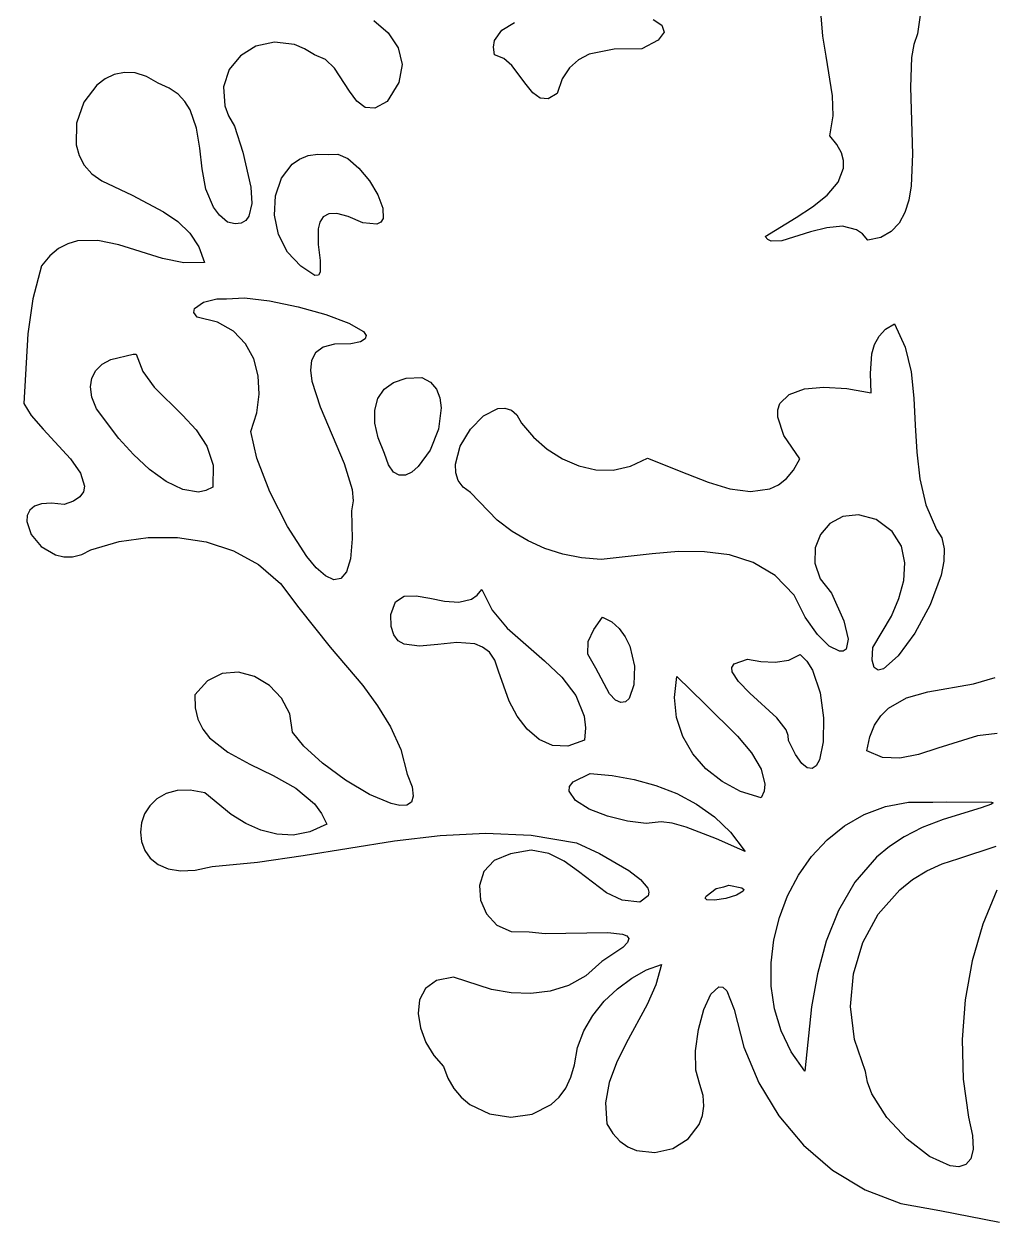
# Model space of a CAD drawing. Extents: x -102 to 123, y -126 to 59.
# Drawn here: x -102.4 to -28.4, y -124.6 to -33.3 of the extents above; entities that cross this region are included whole.
import ezdxf

# ---------------------------------------------------------------- set-up
doc = ezdxf.new("R2010")
doc.units = 0

msp = doc.modelspace()

# ---------------------------------------------------------------- linework, layer by layer
at = {"layer": 'Layer 1'}
for p, q in [((-41.480847, -34.229288), (-41.601893, -32.692127)), ((-33.985645, -32.284661), (-34.2548, -34.04811)), ((-75.705818, -33.030359), (-74.619142, -33.984674)), ((-66.515911, -34.562936), (-65.956833, -33.762244)), ((-65.956833, -33.762244), (-64.972999, -33.201358)), ((-54.421126, -32.948992), (-53.759866, -33.400517)), ((-53.759866, -33.400517), (-53.581257, -33.934141)), ((-83.291258, -34.685498), (-84.698892, -34.996722)), ((-81.769964, -34.875336), (-83.291258, -34.685498)), ((-74.619142, -33.984674), (-73.86814, -35.113918)), ((-66.590244, -35.068662), (-66.515911, -34.562936)), ((-54.038644, -34.53489), (-55.28537, -35.187792)), ((-53.581257, -33.934141), (-54.038644, -34.53489)), ((-41.224858, -35.753157), (-41.480847, -34.229288)), ((-34.2548, -34.04811), (-34.537491, -34.879463)), ((-84.698892, -34.996722), (-85.887501, -35.723651)), ((-80.999621, -35.184826), (-81.769964, -34.875336)), ((-80.240375, -35.65159), (-80.999621, -35.184826)), ((-73.86814, -35.113918), (-73.5593, -36.384652)), ((-66.50328, -35.652882), (-66.590244, -35.068662)), ((-59.289211, -35.612698), (-60.105964, -36.029564)), ((-57.387422, -35.223585), (-59.289211, -35.612698)), ((-55.28537, -35.187792), (-57.387422, -35.223585)), ((-34.537491, -34.879463), (-34.706523, -35.853968)), ((-85.887501, -35.723651), (-86.75172, -36.780932)), ((-79.40388, -36.000934), (-80.240375, -35.65159)), ((-78.717149, -36.679619), (-79.40388, -36.000934)), ((-73.5593, -36.384652), (-73.799109, -37.763439)), ((-65.796897, -35.928861), (-66.50328, -35.652882)), ((-65.18115, -36.479815), (-65.796897, -35.928861)), ((-64.10344, -37.909542), (-65.18115, -36.479815)), ((-60.105964, -36.029564), (-60.801798, -36.642536)), ((-40.726103, -38.78457), (-41.224858, -35.753157)), ((-34.706523, -35.853968), (-34.795843, -38.127164)), ((-95.503137, -37.155941), (-96.209, -37.489839)), ((-94.734542, -36.995312), (-95.503137, -37.155941)), ((-93.914998, -37.033565), (-94.734542, -36.995312)), ((-93.056284, -37.296316), (-93.914998, -37.033565)), ((-92.170181, -37.80918), (-93.056284, -37.296316)), ((-86.75172, -36.780932), (-87.186185, -38.083209)), ((-77.575278, -38.421365), (-78.717149, -36.679619)), ((-60.801798, -36.642536), (-61.353096, -37.48754)), ((-96.840351, -37.971389), (-97.832393, -39.274988)), ((-96.209, -37.489839), (-96.840351, -37.971389)), ((-91.319245, -38.189908), (-92.170181, -37.80918)), ((-90.642387, -38.662425), (-91.319245, -38.189908)), ((-87.186185, -38.083209), (-87.085531, -39.545126)), ((-73.799109, -37.763439), (-74.694055, -39.21684)), ((-63.582411, -38.53976), (-64.10344, -37.909542)), ((-61.353096, -37.48754), (-61.73624, -38.600502)), ((-34.795843, -38.127164), (-34.62515, -43.233366)), ((-97.832393, -39.274988), (-98.385013, -40.861817)), ((-90.11717, -39.215141), (-90.642387, -38.662425)), ((-89.721157, -39.836467), (-90.11717, -39.215141)), ((-77.011293, -39.182603), (-77.575278, -38.421365)), ((-76.379376, -39.669536), (-77.011293, -39.182603)), ((-74.694055, -39.21684), (-75.625104, -39.731252)), ((-63.03389, -38.947844), (-63.582411, -38.53976)), ((-62.428343, -39.009517), (-63.03389, -38.947844)), ((-61.73624, -38.600502), (-62.428343, -39.009517)), ((-40.692362, -40.30389), (-40.726103, -38.78457)), ((-89.226994, -41.238593), (-89.721157, -39.836467)), ((-87.085531, -39.545126), (-86.801609, -40.309277)), ((-75.625104, -39.731252), (-76.379376, -39.669536)), ((-98.385013, -40.861817), (-98.403965, -42.526958)), ((-86.801609, -40.309277), (-86.344395, -41.08133)), ((-86.344395, -41.08133), (-85.702151, -43.063857)), ((-40.94173, -41.833472), (-40.692362, -40.30389)), ((-88.980399, -42.776093), (-89.226994, -41.238593)), ((-40.400609, -42.489655), (-40.94173, -41.833472)), ((-98.403965, -42.526958), (-98.183863, -43.324857)), ((-88.801876, -44.356253), (-88.980399, -42.776093)), ((-40.057263, -43.117316), (-40.400609, -42.489655)), ((-98.183863, -43.324857), (-97.795001, -44.065489)), ((-85.702151, -43.063857), (-85.089547, -45.756861)), ((-81.939087, -43.993209), (-81.382522, -43.60734)), ((-81.382522, -43.60734), (-80.729559, -43.342622)), ((-80.729559, -43.342622), (-79.979726, -43.216388)), ((-79.979726, -43.216388), (-79.13255, -43.245972)), ((-79.13255, -43.245972), (-78.456623, -43.232312)), ((-78.456623, -43.232312), (-78.45662, -43.232322)), ((-78.45662, -43.232322), (-77.687126, -43.562294)), ((-77.687126, -43.562294), (-76.847286, -44.291658)), ((-39.893553, -43.717503), (-40.057263, -43.117316)), ((-39.89134, -44.291264), (-39.893553, -43.717503)), ((-34.62515, -43.233366), (-34.734076, -45.645273)), ((-97.795001, -44.065489), (-97.225597, -44.723238)), ((-97.225597, -44.723238), (-96.463871, -45.27249)), ((-88.511927, -45.886362), (-88.801876, -44.356253)), ((-82.764911, -45.059063), (-81.939087, -43.993209)), ((-76.847286, -44.291658), (-76.048051, -45.26704)), ((-40.298854, -45.363703), (-39.89134, -44.291264)), ((-96.463871, -45.27249), (-94.142796, -46.354117)), ((-83.21081, -46.401513), (-82.764911, -45.059063)), ((-76.048051, -45.26704), (-75.40037, -46.335066)), ((-41.134699, -46.343022), (-40.298854, -45.363703)), ((-34.734076, -45.645273), (-34.917812, -46.723811)), ((-94.142796, -46.354117), (-91.747621, -47.61354)), ((-87.931055, -47.273709), (-88.511927, -45.886362)), ((-85.089547, -45.756861), (-85.022992, -46.990986)), ((-83.280562, -47.881891), (-83.21081, -46.401513)), ((-75.40037, -46.335066), (-75.015193, -47.342361)), ((-42.253767, -47.23761), (-41.134699, -46.343022)), ((-87.475429, -47.884873), (-87.931055, -47.273709)), ((-85.022992, -46.990986), (-85.238208, -47.948163)), ((-75.015193, -47.342361), (-75.003469, -48.13555)), ((-43.510953, -48.055855), (-42.253767, -47.23761)), ((-34.917812, -46.723811), (-35.218475, -47.682315)), ((-91.747621, -47.61354), (-90.669629, -48.373687)), ((-90.669629, -48.373687), (-89.74997, -49.254796)), ((-86.879762, -48.42558), (-87.475429, -47.884873)), ((-85.480058, -48.275544), (-85.826647, -48.476868)), ((-85.238208, -47.948163), (-85.480058, -48.275544)), ((-82.977943, -49.361527), (-83.280562, -47.881891)), ((-79.838008, -48.400531), (-79.965725, -48.908928)), ((-79.577655, -48.012381), (-79.838008, -48.400531)), ((-79.151381, -47.784671), (-79.577655, -48.012381)), ((-78.525901, -47.757594), (-79.151381, -47.784671)), ((-77.667929, -47.971343), (-78.525901, -47.757594)), ((-76.54418, -48.466112), (-77.667929, -47.971343)), ((-75.172324, -48.403925), (-75.476148, -48.561258)), ((-75.003469, -48.13555), (-75.172324, -48.403925)), ((-45.85925, -49.496872), (-43.510953, -48.055855)), ((-35.218475, -47.682315), (-35.659124, -48.494466)), ((-89.74997, -49.254796), (-89.047597, -50.282372)), ((-86.289404, -48.533193), (-86.879762, -48.42558)), ((-85.826647, -48.476868), (-86.289404, -48.533193)), ((-79.965725, -48.908928), (-79.956394, -50.125686)), ((-75.476148, -48.561258), (-76.54418, -48.466112)), ((-42.401439, -49.16036), (-44.609286, -49.837367)), ((-41.167955, -48.833713), (-42.401439, -49.16036)), ((-39.970577, -48.724794), (-41.167955, -48.833713)), ((-38.901162, -48.99097), (-39.970577, -48.724794)), ((-38.443147, -49.313897), (-38.901162, -48.99097)), ((-38.05157, -49.78961), (-38.443147, -49.313897)), ((-36.262817, -49.133945), (-37.052613, -49.574432)), ((-35.659124, -48.494466), (-36.262817, -49.133945)), ((-99.046499, -50.053964), (-99.751066, -50.425231)), ((-98.311596, -49.843326), (-99.046499, -50.053964)), ((-96.767206, -49.812036), (-98.311596, -49.843326)), ((-95.150754, -50.147564), (-96.767206, -49.812036)), ((-91.833091, -51.183886), (-95.150754, -50.147564)), ((-82.306734, -50.70175), (-82.977943, -49.361527)), ((-79.956394, -50.125686), (-79.815945, -51.341108)), ((-45.676749, -49.746235), (-45.85925, -49.496872)), ((-45.399933, -49.872991), (-45.676749, -49.746235)), ((-44.609286, -49.837367), (-45.399933, -49.872991)), ((-37.052613, -49.574432), (-38.05157, -49.78961)), ((-100.421189, -50.9801), (-101.052762, -51.741547)), ((-99.751066, -50.425231), (-100.421189, -50.9801)), ((-89.047597, -50.282372), (-88.621461, -51.48192)), ((-81.27071, -51.763892), (-82.306734, -50.70175)), ((-101.052762, -51.741547), (-101.717158, -54.270983)), ((-90.197594, -51.517088), (-91.833091, -51.183886)), ((-88.621461, -51.48192), (-90.197594, -51.517088)), ((-80.20682, -52.481759), (-81.27071, -51.763892)), ((-79.815945, -51.341108), (-79.810659, -52.233648)), ((-79.941916, -52.458354), (-80.20682, -52.481759)), ((-79.810659, -52.233648), (-79.941916, -52.458354)), ((-101.717158, -54.270983), (-102.108337, -56.916218)), ((-89.379027, -54.993029), (-88.689164, -54.522843)), ((-88.689164, -54.522843), (-87.69092, -54.269155)), ((-87.69092, -54.269155), (-86.949992, -54.25263)), ((-86.95, -54.25262), (-85.582023, -54.184202)), ((-86.949992, -54.25263), (-86.95, -54.25262)), ((-85.582023, -54.184202), (-83.662091, -54.414511)), ((-83.662091, -54.414511), (-81.492411, -54.865475)), ((-89.431535, -55.302852), (-89.379027, -54.993029)), ((-89.194812, -55.65905), (-89.431535, -55.302852)), ((-87.643557, -56.036784), (-89.194812, -55.65905)), ((-81.492411, -54.865475), (-79.37519, -55.45902)), ((-79.37519, -55.45902), (-77.612634, -56.117075)), ((-86.413178, -56.729879), (-87.643557, -56.036784)), ((-77.612634, -56.117075), (-76.506951, -56.761567)), ((-37.185052, -57.108607), (-36.686797, -56.573962)), ((-36.686797, -56.573962), (-35.999079, -56.164207)), ((-35.999079, -56.164207), (-35.9991, -56.16423)), ((-35.9991, -56.16423), (-35.196093, -57.933568)), ((-102.108337, -56.916218), (-102.393451, -62.245547)), ((-85.491442, -57.682143), (-86.413178, -56.729879)), ((-76.74114, -57.532089), (-77.47503, -57.69757)), ((-76.360348, -57.314423), (-76.74114, -57.532089)), ((-76.506951, -56.761567), (-76.294877, -57.054329)), ((-76.294877, -57.054329), (-76.360348, -57.314423)), ((-37.52209, -57.740917), (-37.185052, -57.108607)), ((-84.866116, -58.837383), (-85.491442, -57.682143)), ((-80.164316, -58.376068), (-80.473699, -58.964488)), ((-79.587245, -57.953181), (-80.164316, -58.376068)), ((-78.703734, -57.719217), (-79.587245, -57.953181)), ((-77.47503, -57.69757), (-78.703734, -57.719217)), ((-37.848355, -59.951583), (-37.726157, -58.443666)), ((-37.726157, -58.443666), (-37.52209, -57.740917)), ((-35.196093, -57.933568), (-34.743521, -59.835117)), ((-96.913483, -59.72119), (-96.422332, -59.24829)), ((-96.422332, -59.24829), (-95.771527, -58.882117)), ((-95.771527, -58.882117), (-94.07713, -58.47683)), ((-94.07713, -58.47683), (-93.845206, -58.474572)), ((-93.845206, -58.474572), (-93.8452, -58.47479)), ((-93.8452, -58.47479), (-93.323996, -59.807184)), ((-84.524967, -60.139406), (-84.866116, -58.837383)), ((-80.473699, -58.964488), (-80.554144, -59.695047)), ((-97.223438, -60.299097), (-96.913483, -59.72119)), ((-93.323996, -59.807184), (-92.469717, -60.980963)), ((-84.455764, -61.53202), (-84.524967, -60.139406)), ((-80.554144, -59.695047), (-80.444404, -60.544355)), ((-73.258769, -60.318253), (-72.0605, -60.2537)), ((-72.0605, -60.2537), (-71.396675, -60.621048)), ((-72.0605, -60.2537), (-72.0605, -60.2537)), ((-37.777609, -61.414557), (-37.848355, -59.951583)), ((-34.743521, -59.835117), (-34.523809, -61.830205)), ((-97.330654, -60.980293), (-97.223438, -60.299097)), ((-97.213589, -61.763057), (-97.330654, -60.980293)), ((-92.469717, -60.980963), (-90.307365, -63.133659)), ((-80.444404, -60.544355), (-79.809375, -62.505648)), ((-75.400098, -61.863278), (-74.927757, -61.150346)), ((-74.927757, -61.150346), (-74.214251, -60.626237)), ((-74.214251, -60.626237), (-73.258769, -60.318253)), ((-71.396675, -60.621048), (-70.941132, -61.151068)), ((-70.941132, -61.151068), (-70.673265, -61.80877)), ((-44.030329, -61.541251), (-42.877533, -61.132431)), ((-42.877533, -61.132431), (-41.384373, -60.994525)), ((-41.384373, -60.994525), (-39.651011, -61.098308)), ((-39.651011, -61.098308), (-37.777609, -61.414557)), ((-96.8507, -62.64567), (-97.213589, -61.763057)), ((-84.646273, -62.959032), (-84.455764, -61.53202)), ((-75.632085, -62.737728), (-75.400098, -61.863278)), ((-70.673265, -61.80877), (-70.572469, -62.559162)), ((-44.742601, -62.250209), (-44.030329, -61.541251)), ((-34.523809, -61.830205), (-34.419382, -63.88016)), ((-102.393451, -62.245547), (-101.831465, -63.149396)), ((-95.165952, -64.903987), (-96.8507, -62.64567)), ((-85.084262, -64.36425), (-84.646273, -62.959032)), ((-79.809375, -62.505648), (-77.962167, -66.82397)), ((-75.624527, -63.746395), (-75.632085, -62.737728)), ((-70.572469, -62.559162), (-70.789667, -64.198058)), ((-67.339323, -63.180942), (-66.244511, -62.627737)), ((-66.244511, -62.627737), (-65.715585, -62.58966)), ((-65.715585, -62.58966), (-65.225682, -62.74372)), ((-65.225682, -62.74372), (-64.794831, -63.114753)), ((-44.914185, -63.28853), (-44.902239, -62.726373)), ((-44.902239, -62.726373), (-44.742601, -62.250209)), ((-101.831465, -63.149396), (-100.919285, -64.194993)), ((-90.307365, -63.133659), (-89.272007, -64.253067)), ((-75.378235, -64.861973), (-75.624527, -63.746395)), ((-68.349891, -64.204627), (-67.339323, -63.180942)), ((-64.794831, -63.114753), (-64.443059, -63.727598)), ((-64.443059, -63.727598), (-63.532103, -64.793494)), ((-44.444922, -64.685438), (-44.914185, -63.28853)), ((-34.419382, -63.88016), (-34.312665, -65.946312)), ((-100.919285, -64.194993), (-98.847316, -66.461463)), ((-89.272007, -64.253067), (-88.449007, -65.494845)), ((-84.630037, -66.400637), (-85.084262, -64.36425)), ((-70.789667, -64.198058), (-71.427881, -65.787829)), ((-69.115993, -65.500083), (-68.349891, -64.204627)), ((-63.532103, -64.793494), (-62.482923, -65.715741)), ((-43.234649, -66.470157), (-44.444922, -64.685438)), ((-94.049335, -66.126905), (-95.165952, -64.903987)), ((-88.449007, -65.494845), (-87.974722, -66.929237)), ((-74.89402, -66.05716), (-75.378235, -64.861973)), ((-69.477403, -66.868602), (-69.115993, -65.500083)), ((-62.482923, -65.715741), (-61.323461, -66.461678)), ((-98.847316, -66.461463), (-98.089017, -67.557354)), ((-92.82528, -67.260576), (-94.049335, -66.126905)), ((-83.638502, -68.970026), (-84.630037, -66.400637)), ((-74.597199, -66.923749), (-74.89402, -66.05716)), ((-71.427881, -65.787829), (-72.322268, -67.04855)), ((-61.323461, -66.461678), (-60.081656, -66.998644)), ((-56.141607, -67.029118), (-54.849849, -66.403598)), ((-54.849849, -66.403598), (-51.842196, -67.589982)), ((-43.708517, -67.31235), (-43.234649, -66.470157)), ((-34.312665, -65.946312), (-34.086082, -67.989988)), ((-98.089017, -67.557354), (-97.7835, -68.545025)), ((-91.550328, -68.191185), (-92.82528, -67.260576)), ((-87.974722, -66.929237), (-87.98551, -68.62649)), ((-77.962167, -66.82397), (-77.370015, -68.806728)), ((-74.220182, -67.463141), (-74.597199, -66.923749)), ((-73.783575, -67.710326), (-74.220182, -67.463141)), ((-72.814012, -67.46804), (-73.307983, -67.700296)), ((-72.322268, -67.04855), (-72.814012, -67.46804)), ((-69.456278, -67.518164), (-69.477403, -66.868602)), ((-69.273897, -68.111477), (-69.456278, -67.518164)), ((-60.081656, -66.998644), (-58.785452, -67.29398)), ((-58.785452, -67.29398), (-57.462788, -67.315025)), ((-57.462788, -67.315025), (-56.141607, -67.029118)), ((-51.842196, -67.589982), (-50.204603, -68.240416)), ((-44.253266, -67.960104), (-43.708517, -67.31235)), ((-90.281021, -68.804917), (-91.550328, -68.191185)), ((-73.307983, -67.700296), (-73.783575, -67.710326)), ((-68.910229, -68.623701), (-69.273897, -68.111477)), ((-50.204603, -68.240416), (-48.563021, -68.742517)), ((-45.523461, -68.742232), (-44.860909, -68.430904)), ((-44.860909, -68.430904), (-44.253266, -67.960104)), ((-34.086082, -67.989988), (-33.622059, -69.972518)), ((-98.13151, -69.361987), (-98.613321, -69.686923)), ((-97.863268, -68.978751), (-98.13151, -69.361987)), ((-97.7835, -68.545025), (-97.863268, -68.978751)), ((-89.073901, -68.987957), (-90.281021, -68.804917)), ((-88.51133, -68.8824), (-89.073901, -68.987957)), ((-87.98551, -68.62649), (-88.51133, -68.8824)), ((-82.306201, -71.623183), (-83.638502, -68.970026)), ((-77.370015, -68.806728), (-77.292433, -69.672134)), ((-68.345249, -69.029998), (-68.910229, -68.623701)), ((-66.3063, -71.133541), (-68.345249, -69.029998)), ((-48.563021, -68.742517), (-46.981344, -68.956413)), ((-46.981344, -68.956413), (-45.523461, -68.742232)), ((-101.594054, -70.076257), (-101.956667, -70.382211)), ((-101.046023, -69.884063), (-101.594054, -70.076257)), ((-100.297595, -69.831827), (-101.046023, -69.884063)), ((-99.333792, -69.945747), (-100.297595, -69.831827)), ((-98.613321, -69.686923), (-99.333792, -69.945747)), ((-77.292433, -69.672134), (-77.412182, -70.42237)), ((-33.622059, -69.972518), (-32.80302, -71.85523)), ((-102.148842, -70.775725), (-102.185556, -71.230602)), ((-102.185556, -71.230602), (-101.852519, -72.219651)), ((-101.956667, -70.382211), (-102.148842, -70.775725)), ((-77.412182, -70.42237), (-77.363653, -72.553988)), ((-65.166649, -71.992832), (-66.3063, -71.133541)), ((-39.952155, -70.855767), (-40.934591, -71.384777)), ((-38.756464, -70.720818), (-39.952155, -70.855767)), ((-37.400159, -71.07223), (-38.756464, -70.720818)), ((-36.184901, -72.002304), (-37.400159, -71.07223)), ((-80.829675, -73.910877), (-82.306201, -71.623183)), ((-63.950797, -72.715981), (-65.166649, -71.992832)), ((-40.934591, -71.384777), (-41.65113, -72.215551)), ((-35.482081, -73.125534), (-36.184901, -72.002304)), ((-32.80302, -71.85523), (-32.390365, -72.490027)), ((-101.852519, -72.219651), (-101.077388, -73.13977)), ((-97.297742, -73.390687), (-95.145422, -72.767467)), ((-95.145422, -72.767467), (-92.91928, -72.446808)), ((-92.91928, -72.446808), (-90.680411, -72.445489)), ((-90.680411, -72.445489), (-88.489912, -72.780288)), ((-88.489912, -72.780288), (-86.408879, -73.467986)), ((-77.363653, -72.553988), (-77.500178, -74.088854)), ((-62.661679, -73.297122), (-63.950797, -72.715981)), ((-41.65113, -72.215551), (-42.04913, -73.255792)), ((-32.390365, -72.490027), (-32.215342, -73.307766)), ((-101.077388, -73.13977), (-99.979994, -73.781374)), ((-99.979994, -73.781374), (-99.347896, -73.932237)), ((-99.347896, -73.932237), (-98.680168, -73.934875)), ((-98.680168, -73.934875), (-97.991791, -73.763091)), ((-97.991791, -73.763091), (-97.297742, -73.390687)), ((-86.408879, -73.467986), (-84.498408, -74.525361)), ((-80.098747, -74.777291), (-80.829675, -73.910877)), ((-61.302234, -73.730389), (-62.661679, -73.297122)), ((-59.875399, -74.009916), (-61.302234, -73.730389)), ((-54.493518, -73.690709), (-58.384109, -74.129838)), ((-52.490436, -73.53522), (-54.493518, -73.690709)), ((-50.507221, -73.537306), (-52.490436, -73.53522)), ((-48.587668, -73.78311), (-50.507221, -73.537306)), ((-46.775569, -74.358778), (-48.587668, -73.78311)), ((-42.04913, -73.255792), (-42.075947, -74.4132)), ((-35.213768, -74.386972), (-35.482081, -73.125534)), ((-32.215342, -73.307766), (-32.247497, -74.26716)), ((-84.498408, -74.525361), (-82.819597, -75.969191)), ((-79.405467, -75.383876), (-80.098747, -74.777291)), ((-77.500178, -74.088854), (-77.79719, -75.083122)), ((-58.384109, -74.129838), (-59.875399, -74.009916)), ((-45.114718, -75.350453), (-46.775569, -74.358778)), ((-42.075947, -74.4132), (-41.678941, -75.595479)), ((-35.302032, -75.731668), (-35.213768, -74.386972)), ((-32.247497, -74.26716), (-32.456376, -75.32692)), ((-78.774403, -75.674479), (-79.405467, -75.383876)), ((-78.230121, -75.592945), (-78.774403, -75.674479)), ((-77.79719, -75.083122), (-78.230121, -75.592945)), ((-43.648909, -76.844278), (-45.114718, -75.350453)), ((-41.678941, -75.595479), (-40.805469, -76.71033)), ((-35.668943, -77.104671), (-35.302032, -75.731668)), ((-32.456376, -75.32692), (-33.282491, -77.582392)), ((-82.819597, -75.969191), (-81.433542, -77.816257)), ((-67.838398, -76.853994), (-67.4795, -76.417589)), ((-67.4795, -76.417589), (-67.4795, -76.417619)), ((-67.4795, -76.417619), (-66.697424, -77.986018)), ((-40.805469, -76.71033), (-39.877847, -78.816718)), ((-74.42189, -78.339129), (-74.068125, -77.358857)), ((-74.068125, -77.358857), (-73.395, -76.940943)), ((-73.395, -76.940943), (-72.488762, -76.909935)), ((-72.488762, -76.909935), (-71.435657, -77.090377)), ((-71.435657, -77.090377), (-70.321932, -77.306818)), ((-70.321932, -77.306818), (-69.233833, -77.383802)), ((-69.233833, -77.383802), (-68.257607, -77.145877)), ((-68.257607, -77.145877), (-67.838398, -76.853994)), ((-42.810881, -78.538094), (-43.648909, -76.844278)), ((-36.23657, -78.451032), (-35.668943, -77.104671)), ((-33.282491, -77.582392), (-34.450059, -79.743883)), ((-81.433542, -77.816257), (-79.041903, -80.810253)), ((-74.377736, -79.230982), (-74.42189, -78.339129)), ((-66.697424, -77.986018), (-65.532582, -79.362251)), ((-58.935455, -79.478163), (-58.27986, -78.535109)), ((-58.27986, -78.535109), (-57.571593, -78.882961)), ((-58.27986, -78.535109), (-58.27986, -78.535109)), ((-41.882037, -79.851488), (-42.810881, -78.538094)), ((-37.66225, -80.84403), (-36.23657, -78.451032)), ((-74.178443, -79.881488), (-74.377736, -79.230982)), ((-65.532582, -79.362251), (-62.707535, -81.847892)), ((-57.571593, -78.882961), (-56.993142, -79.389815)), ((-56.993142, -79.389815), (-56.537845, -80.018589)), ((-39.877847, -78.816718), (-39.545513, -80.217754)), ((-73.843833, -80.324567), (-74.178443, -79.881488)), ((-73.39373, -80.594139), (-73.843833, -80.324567)), ((-59.377676, -80.392291), (-58.935455, -79.478163)), ((-56.537845, -80.018589), (-56.19904, -80.732203)), ((-40.976728, -80.730306), (-41.882037, -79.851488)), ((-39.545513, -80.217754), (-39.694115, -80.967594)), ((-34.450059, -79.743883), (-35.715448, -81.481091)), ((-79.041903, -80.810253), (-76.555116, -83.751033)), ((-72.226334, -80.74845), (-73.39373, -80.594139)), ((-70.83484, -80.615787), (-72.226334, -80.74845)), ((-69.377832, -80.467517), (-70.83484, -80.615787)), ((-68.013893, -80.575007), (-69.377832, -80.467517)), ((-67.416382, -80.809465), (-68.013893, -80.575007)), ((-66.901608, -81.209626), (-67.416382, -80.809465)), ((-66.489393, -81.80941), (-66.901608, -81.209626)), ((-59.399767, -81.347899), (-59.377676, -80.392291)), ((-56.19904, -80.732203), (-55.84426, -82.265624)), ((-40.209304, -81.120393), (-40.976728, -80.730306)), ((-39.913033, -81.115239), (-40.209304, -81.120393)), ((-39.694115, -80.967594), (-39.913033, -81.115239)), ((-37.708072, -81.800289), (-37.66225, -80.84403)), ((-66.19956, -82.642739), (-66.489393, -81.80941)), ((-62.707535, -81.847892), (-61.373802, -83.11213)), ((-58.794972, -82.415389), (-59.399767, -81.347899)), ((-48.401001, -82.367363), (-48.227758, -82.097044)), ((-48.227758, -82.097044), (-47.204578, -81.727059)), ((-47.204578, -81.727059), (-46.189916, -81.903553)), ((-46.189916, -81.903553), (-45.098714, -81.963172)), ((-45.098714, -81.963172), (-44.056264, -81.813989)), ((-44.056264, -81.813989), (-43.187858, -81.364076)), ((-43.187858, -81.364076), (-43.18786, -81.364079)), ((-43.18786, -81.364079), (-42.686765, -81.885717)), ((-42.686765, -81.885717), (-42.271132, -82.573974)), ((-37.565174, -82.361465), (-37.708072, -81.800289)), ((-35.715448, -81.481091), (-36.83503, -82.463718)), ((-87.27048, -82.819402), (-88.408474, -83.37525)), ((-86.036084, -82.732917), (-87.27048, -82.819402)), ((-84.80499, -83.057293), (-86.036084, -82.732917)), ((-83.676903, -83.734025), (-84.80499, -83.057293)), ((-65.394304, -84.938203), (-66.19956, -82.642739)), ((-61.373802, -83.11213), (-60.310243, -84.49387)), ((-57.752524, -84.376587), (-58.794972, -82.415389)), ((-55.84426, -82.265624), (-55.875512, -83.693424)), ((-52.789833, -84.654525), (-52.61033, -83.048739)), ((-52.61033, -83.048729), (-50.460726, -85.140191)), ((-52.61033, -83.048739), (-52.61033, -83.048729)), ((-48.387036, -82.685996), (-48.401001, -82.367363)), ((-47.912548, -83.442481), (-48.387036, -82.685996)), ((-42.271132, -82.573974), (-41.686699, -84.294866)), ((-37.264008, -82.568845), (-37.565174, -82.361465)), ((-36.83503, -82.463718), (-37.264008, -82.568845)), ((-88.408474, -83.37525), (-89.350361, -84.458967)), ((-82.751526, -84.704609), (-83.676903, -83.734025)), ((-76.555116, -83.751033), (-75.421623, -85.28175)), ((-55.875512, -83.693424), (-56.239501, -84.718952)), ((-47.034426, -84.315067), (-47.912548, -83.442481)), ((-33.469985, -84.212968), (-29.985042, -83.603385)), ((-29.985042, -83.603385), (-28.336798, -83.131254)), ((-89.350361, -84.458967), (-89.337936, -85.451843)), ((-82.128564, -85.910541), (-82.751526, -84.704609)), ((-64.771824, -86.075033), (-65.394304, -84.938203)), ((-60.310243, -84.49387), (-59.680094, -86.070528)), ((-57.292791, -84.854059), (-57.752524, -84.376587)), ((-56.882936, -85.045557), (-57.292791, -84.854059)), ((-56.239501, -84.718952), (-56.529618, -84.988161)), ((-52.625737, -86.192149), (-52.789833, -84.654525)), ((-44.987817, -86.202801), (-47.034426, -84.315067)), ((-41.686699, -84.294866), (-41.415452, -86.215803)), ((-36.473289, -85.477558), (-35.08681, -84.680794)), ((-35.08681, -84.680794), (-33.469985, -84.212968)), ((-89.337936, -85.451843), (-89.131834, -86.315837)), ((-75.421623, -85.28175), (-74.43904, -86.895501)), ((-56.529618, -84.988161), (-56.882936, -85.045557)), ((-50.460726, -85.140191), (-47.968404, -87.604633)), ((-37.045792, -86.050913), (-36.473289, -85.477558)), ((-89.131834, -86.315837), (-88.755936, -87.067806)), ((-81.907721, -87.293317), (-82.128564, -85.910541)), ((-64.008966, -87.08024), (-64.771824, -86.075033)), ((-59.680094, -86.070528), (-59.578559, -86.956143)), ((-52.149107, -87.631688), (-52.625737, -86.192149)), ((-44.279597, -87.115083), (-44.987817, -86.202801)), ((-41.415452, -86.215803), (-41.438286, -88.025829)), ((-37.880617, -87.650812), (-37.519482, -86.768448)), ((-37.519482, -86.768448), (-37.045792, -86.050913)), ((-88.755936, -87.067806), (-88.234123, -87.724606)), ((-81.054967, -88.374512), (-81.907721, -87.293317)), ((-74.43904, -86.895501), (-73.665598, -88.624399)), ((-63.110372, -87.860559), (-64.008966, -87.08024)), ((-59.578559, -86.956143), (-59.64659, -87.919519)), ((-51.39101, -88.943218), (-52.149107, -87.631688)), ((-47.968404, -87.604633), (-46.922602, -88.871904)), ((-44.104941, -87.540825), (-44.279597, -87.115083)), ((-44.088278, -87.937729), (-44.104941, -87.540825)), ((-38.115455, -88.718652), (-37.880617, -87.650812)), ((-29.665192, -87.588045), (-32.701802, -88.525163)), ((-28.180082, -87.395813), (-29.665192, -87.588045)), ((-88.234123, -87.724606), (-86.848277, -88.820126)), ((-79.621281, -89.659626), (-81.054967, -88.374512)), ((-62.080683, -88.322722), (-63.110372, -87.860559)), ((-60.924542, -88.373464), (-62.080683, -88.322722)), ((-59.64659, -87.919519), (-60.924542, -88.373464)), ((-43.558225, -88.998087), (-44.088278, -87.937729)), ((-41.438286, -88.025829), (-41.736092, -89.413989)), ((-32.701802, -88.525163), (-34.187222, -88.992095)), ((-86.848277, -88.820126), (-85.165346, -89.737249)), ((-73.665598, -88.624399), (-73.159531, -90.500557)), ((-50.38251, -90.096818), (-51.39101, -88.943218)), ((-46.922602, -88.871904), (-46.185774, -90.10664)), ((-43.080196, -89.680894), (-43.558225, -88.998087)), ((-41.736092, -89.413989), (-41.982139, -89.852696)), ((-36.927089, -89.227816), (-38.115455, -88.718652)), ((-35.606664, -89.272638), (-36.927089, -89.227816)), ((-34.187222, -88.992095), (-35.606664, -89.272638)), ((-85.165346, -89.737249), (-83.376379, -90.610829)), ((-77.862734, -90.949515), (-79.621281, -89.659626)), ((-49.154673, -91.062563), (-50.38251, -90.096818)), ((-46.185774, -90.10664), (-45.889473, -91.266914)), ((-42.656579, -90.025018), (-43.080196, -89.680894)), ((-42.289765, -90.069329), (-42.656579, -90.025018)), ((-41.982139, -89.852696), (-42.289765, -90.069329)), ((-83.376379, -90.610829), (-81.672426, -91.575717)), ((-76.035396, -92.045035), (-77.862734, -90.949515)), ((-73.159531, -90.500557), (-72.794993, -91.473567)), ((-60.781281, -91.43989), (-60.52008, -91.09401)), ((-60.52008, -91.09401), (-59.21796, -90.458741)), ((-59.218, -90.458721), (-57.534831, -90.605809)), ((-59.21796, -90.458741), (-59.218, -90.458721)), ((-57.534831, -90.605809), (-55.851414, -90.902866)), ((-55.851414, -90.902866), (-54.198673, -91.358222)), ((-47.738565, -91.810531), (-49.154673, -91.062563)), ((-45.889473, -91.266914), (-45.94763, -91.806026)), ((-91.550746, -91.975987), (-92.248128, -92.373762)), ((-90.706428, -91.743751), (-91.550746, -91.975987)), ((-89.718236, -91.711477), (-90.706428, -91.743751)), ((-88.589231, -91.913587), (-89.718236, -91.711477)), ((-86.579953, -93.575198), (-88.589231, -91.913587)), ((-81.672426, -91.575717), (-80.244537, -92.766766)), ((-74.395337, -92.747043), (-76.035396, -92.045035)), ((-72.701335, -92.173948), (-72.846549, -92.626593)), ((-72.794993, -91.473567), (-72.701335, -92.173948)), ((-60.819072, -91.794932), (-60.781281, -91.43989)), ((-60.333921, -92.503496), (-60.819072, -91.794932)), ((-54.198673, -91.358222), (-52.607534, -91.980206)), ((-52.607534, -91.980206), (-51.108922, -92.77715)), ((-46.16525, -92.310799), (-47.738565, -91.810531)), ((-45.94763, -91.806026), (-46.16525, -92.310799)), ((-92.795512, -92.902654), (-93.189835, -93.52824)), ((-92.248128, -92.373762), (-92.795512, -92.902654)), ((-80.244537, -92.766766), (-79.69382, -93.489241)), ((-73.725559, -92.888248), (-74.395337, -92.747043)), ((-73.198627, -92.856395), (-73.725559, -92.888248)), ((-72.846549, -92.626593), (-73.198627, -92.856395)), ((-59.283614, -93.161695), (-60.333921, -92.503496)), ((-57.887136, -93.711518), (-59.283614, -93.161695)), ((-51.108922, -92.77715), (-49.733762, -93.757383)), ((-38.326339, -93.572431), (-36.699876, -92.96412)), ((-36.699876, -92.96412), (-34.945277, -92.637396)), ((-34.945277, -92.637396), (-33.07344, -92.622914)), ((-33.07344, -92.622914), (-32.0089, -92.597796)), ((-29.394054, -93.067698), (-32.300397, -93.945101)), ((-32.0089, -92.597724), (-28.609138, -92.62648)), ((-32.0089, -92.597796), (-32.0089, -92.597724)), ((-28.607464, -92.794048), (-29.394054, -93.067698)), ((-28.609138, -92.62648), (-28.493649, -92.69719)), ((-28.493649, -92.69719), (-28.607464, -92.794048)), ((-93.189835, -93.52824), (-93.428035, -94.216098)), ((-85.477546, -94.254722), (-86.579953, -93.575198)), ((-79.69382, -93.489241), (-79.283761, -94.318827)), ((-56.363474, -94.094957), (-57.887136, -93.711518)), ((-49.733762, -93.757383), (-48.51298, -94.929237)), ((-39.813767, -94.431677), (-38.326339, -93.572431)), ((-32.300397, -93.945101), (-33.904339, -94.554786)), ((-93.428035, -94.216098), (-93.50705, -94.931806)), ((-93.50705, -94.931806), (-93.423818, -95.64094)), ((-84.319825, -94.772701), (-85.477546, -94.254722)), ((-83.114188, -95.083619), (-84.319825, -94.772701)), ((-80.588758, -94.902199), (-81.868033, -95.141957)), ((-79.283761, -94.318827), (-80.588758, -94.902199)), ((-70.665037, -95.179), (-67.189799, -94.995071)), ((-67.189799, -94.995071), (-63.718359, -95.144544)), ((-54.931613, -94.254001), (-56.363474, -94.094957)), ((-53.81054, -94.130641), (-54.931613, -94.254001)), ((-52.958548, -94.2314), (-53.81054, -94.130641)), ((-51.890398, -94.530849), (-52.958548, -94.2314)), ((-49.57243, -95.425888), (-51.890398, -94.530849)), ((-48.51298, -94.929237), (-47.4775, -96.301041)), ((-41.151261, -95.511202), (-39.813767, -94.431677)), ((-33.904339, -94.554786), (-35.26492, -95.282414)), ((-93.423818, -95.64094), (-93.175277, -96.30908)), ((-81.868033, -95.141957), (-83.114188, -95.083619)), ((-81.09721, -96.711107), (-74.142439, -95.594321)), ((-74.142439, -95.594321), (-70.665037, -95.179)), ((-63.718359, -95.144544), (-60.25235, -95.729427)), ((-60.25235, -95.729427), (-58.501742, -96.552039)), ((-47.790257, -96.215904), (-49.57243, -95.425888)), ((-42.327923, -96.780354), (-41.151261, -95.511202)), ((-35.26492, -95.282414), (-36.378254, -96.01427)), ((-93.175277, -96.30908), (-92.758364, -96.901801)), ((-84.571313, -97.208553), (-81.09721, -96.711107)), ((-65.29845, -96.581037), (-66.541046, -97.077022)), ((-63.720159, -96.306354), (-65.29845, -96.581037)), ((-62.373168, -96.537885), (-63.720159, -96.306354)), ((-61.191156, -97.127291), (-62.373168, -96.537885)), ((-58.501742, -96.552039), (-56.267223, -97.834105)), ((-47.39185, -96.384073), (-47.790257, -96.215904)), ((-47.4775, -96.301041), (-47.39185, -96.384073)), ((-43.332853, -98.208479), (-42.327923, -96.780354)), ((-36.378254, -96.01427), (-37.370942, -96.839314)), ((-31.0936, -96.941824), (-28.264439, -95.981336)), ((-92.758364, -96.901801), (-92.170017, -97.384683)), ((-92.170017, -97.384683), (-91.407175, -97.723301)), ((-91.407175, -97.723301), (-90.466774, -97.883235)), ((-89.345753, -97.830061), (-88.041049, -97.529357)), ((-88.041049, -97.529357), (-84.571313, -97.208553)), ((-66.541046, -97.077022), (-67.31392, -97.922376)), ((-60.107798, -97.926228), (-61.191156, -97.127291)), ((-37.370942, -96.839314), (-39.024737, -98.73313)), ((-33.548828, -97.873881), (-32.369437, -97.338101)), ((-32.369437, -97.338101), (-31.0936, -96.941824)), ((-90.466774, -97.883235), (-89.345753, -97.830061)), ((-67.31392, -97.922376), (-67.648811, -98.97743)), ((-57.971756, -99.559338), (-60.107798, -97.926228)), ((-56.267223, -97.834105), (-55.365997, -98.528206)), ((-55.365997, -98.528206), (-54.820795, -99.194097)), ((-44.155154, -99.764923), (-43.332853, -98.208479)), ((-35.606005, -99.31499), (-34.628706, -98.536925)), ((-34.628706, -98.536925), (-33.548828, -97.873881)), ((-67.648811, -98.97743), (-67.577457, -100.102515)), ((-56.786426, -100.096828), (-57.971756, -99.559338)), ((-54.820795, -99.194097), (-54.731389, -99.501561)), ((-54.731389, -99.501561), (-54.790615, -99.784088)), ((-50.380959, -99.79396), (-49.61121, -99.210632)), ((-49.61121, -99.210632), (-49.01218, -99.079991)), ((-49.01218, -99.079991), (-48.62936, -98.968796)), ((-48.62936, -98.968796), (-47.64571, -99.15812)), ((-47.549272, -99.431834), (-48.054495, -99.725017)), ((-47.64571, -99.15812), (-47.504436, -99.288486)), ((-47.504436, -99.288486), (-47.549272, -99.431834)), ((-39.024737, -98.73313), (-40.287025, -100.892188)), ((-37.240599, -101.167215), (-35.606005, -99.31499)), ((-28.209134, -99.35433), (-29.275258, -101.928284)), ((-67.577457, -100.102515), (-67.131597, -101.15796)), ((-55.43446, -100.250487), (-56.786426, -100.096828)), ((-54.790615, -99.784088), (-55.43446, -100.250487)), ((-50.438199, -99.967135), (-50.380959, -99.79396)), ((-50.32461, -100.072138), (-50.438199, -99.967135)), ((-49.727715, -100.110092), (-50.32461, -100.072138)), ((-48.875826, -99.972744), (-49.727715, -100.110092)), ((-48.054495, -99.725017), (-48.875826, -99.972744)), ((-44.783925, -101.419032), (-44.155154, -99.764923)), ((-67.131597, -101.15796), (-66.34297, -102.004095)), ((-40.287025, -100.892188), (-41.218524, -103.244814)), ((-38.428081, -103.332624), (-37.240599, -101.167215)), ((-66.34297, -102.004095), (-65.243314, -102.501251)), ((-45.208268, -103.140153), (-44.783925, -101.419032)), ((-29.275258, -101.928284), (-30.081291, -104.740009)), ((-65.243314, -102.501251), (-63.86437, -102.509757)), ((-63.86437, -102.509757), (-62.646313, -102.642418)), ((-62.646313, -102.642418), (-61.071368, -102.635005)), ((-61.071368, -102.635005), (-57.865786, -102.566652)), ((-57.865786, -102.566652), (-56.742634, -102.689061)), ((-56.742634, -102.689061), (-56.41198, -102.829519)), ((-56.41198, -102.829519), (-56.277565, -103.038092)), ((-56.277565, -103.038092), (-56.371107, -103.326239)), ((-45.417284, -104.897632), (-45.208268, -103.140153)), ((-56.724323, -103.705419), (-58.33665, -104.782717)), ((-56.371107, -103.326239), (-56.724323, -103.705419)), ((-41.218524, -103.244814), (-41.879953, -105.719334)), ((-39.143918, -105.713283), (-38.428081, -103.332624)), ((-58.33665, -104.782717), (-59.537689, -105.864183)), ((-54.914849, -105.427414), (-53.780012, -105.002643)), ((-53.780012, -105.002643), (-54.20529, -106.560211)), ((-45.400076, -106.660814), (-45.417284, -104.897632)), ((-30.081291, -104.740009), (-30.609935, -107.703588)), ((-59.537689, -105.864183), (-60.856684, -106.610288)), ((-56.047466, -106.053293), (-54.914849, -105.427414)), ((-41.879953, -105.719334), (-42.332031, -108.244073)), ((-39.363581, -108.211258), (-39.143918, -105.713283)), ((-71.77204, -106.84512), (-72.226772, -107.710099)), ((-70.9241, -106.235197), (-71.77204, -106.84512)), ((-69.63185, -105.968387), (-70.9241, -106.235197)), ((-66.73512, -106.928257), (-69.63185, -105.968387)), ((-60.856684, -106.610288), (-62.264779, -107.055389)), ((-58.13642, -107.810792), (-57.135458, -106.855885)), ((-57.135458, -106.855885), (-56.047466, -106.053293)), ((-54.20529, -106.560211), (-54.864412, -108.069722)), ((-50.015953, -107.272098), (-49.410902, -106.716531)), ((-49.410902, -106.716531), (-49.100744, -106.745427)), ((-49.100744, -106.745427), (-48.795198, -107.020594)), ((-45.145743, -108.399048), (-45.400076, -106.660814)), ((-72.226772, -107.710099), (-72.339397, -108.742079)), ((-65.232852, -107.180015), (-66.73512, -106.928257)), ((-63.733119, -107.233846), (-65.232852, -107.180015)), ((-62.264779, -107.055389), (-63.733119, -107.233846)), ((-50.552136, -108.436385), (-50.015953, -107.272098)), ((-48.795198, -107.020594), (-48.227052, -108.435193)), ((-30.609935, -107.703588), (-30.843893, -110.733106)), ((-59.007947, -108.893616), (-58.13642, -107.810792)), ((-54.864412, -108.069722), (-56.470373, -111.019728)), ((-50.96124, -109.958486), (-50.552136, -108.436385)), ((-48.227052, -108.435193), (-47.502469, -111.317804)), ((-44.643387, -110.081678), (-45.145743, -108.399048)), ((-42.332031, -108.244073), (-42.85101, -113.157514)), ((-39.062539, -110.728617), (-39.363581, -108.211258)), ((-72.339397, -108.742079), (-72.161018, -109.853006)), ((-59.707634, -110.079961), (-59.007947, -108.893616)), ((-72.161018, -109.853006), (-71.742736, -110.954823)), ((-60.193078, -111.345429), (-59.707634, -110.079961)), ((-51.185051, -111.587491), (-50.96124, -109.958486)), ((-43.882109, -111.678051), (-44.643387, -110.081678)), ((-71.742736, -110.954823), (-71.135653, -111.959475)), ((-60.421872, -112.665623), (-60.193078, -111.345429)), ((-56.470373, -111.019728), (-57.210302, -112.497799)), ((-47.502469, -111.317804), (-46.358576, -114.045416)), ((-38.21626, -113.167424), (-39.062539, -110.728617)), ((-30.843893, -110.733106), (-30.765867, -113.742646)), ((-71.135653, -111.959475), (-70.390872, -112.778907)), ((-51.165355, -113.072493), (-51.185051, -111.587491)), ((-42.85101, -113.157514), (-43.882109, -111.678051)), ((-70.390872, -112.778907), (-70.064653, -113.678524)), ((-60.678617, -113.61243), (-60.421872, -112.665623)), ((-57.210302, -112.497799), (-57.770258, -114.002966)), ((-50.843941, -114.162583), (-51.165355, -113.072493)), ((-38.078012, -113.988087), (-38.21626, -113.167424)), ((-70.064653, -113.678524), (-69.610435, -114.461653)), ((-61.072627, -114.429536), (-60.678617, -113.61243)), ((-57.770258, -114.002966), (-58.046786, -115.554018)), ((-50.607768, -115.008364), (-50.843941, -114.162583)), ((-46.358576, -114.045416), (-44.828602, -116.557555)), ((-37.739872, -114.864072), (-38.078012, -113.988087)), ((-30.765867, -113.742646), (-30.35856, -116.646294)), ((-69.610435, -114.461653), (-69.047163, -115.127348)), ((-61.584953, -115.117885), (-61.072627, -114.429536)), ((-50.551442, -115.801636), (-50.607768, -115.008364)), ((-36.594926, -116.665652), (-37.739872, -114.864072)), ((-69.047163, -115.127348), (-68.393785, -115.674667)), ((-68.393785, -115.674667), (-66.892501, -116.410401)), ((-63.642353, -116.419827), (-62.196647, -115.678421)), ((-62.196647, -115.678421), (-61.584953, -115.117885)), ((-58.046786, -115.554018), (-57.936431, -117.169743)), ((-50.655839, -116.534857), (-50.551442, -115.801636)), ((-66.892501, -116.410401), (-65.258164, -116.661304)), ((-65.258164, -116.661304), (-63.642353, -116.419827)), ((-50.901832, -117.200484), (-50.655839, -116.534857)), ((-44.828602, -116.557555), (-42.945777, -118.793744)), ((-35.043439, -118.339442), (-36.594926, -116.665652)), ((-30.35856, -116.646294), (-30.056193, -118.050254)), ((-57.936431, -117.169743), (-57.483103, -117.903652)), ((-51.742103, -118.298777), (-50.901832, -117.200484)), ((-57.483103, -117.903652), (-56.941861, -118.479444)), ((-56.941861, -118.479444), (-56.331829, -118.904662)), ((-52.919249, -119.036168), (-51.742103, -118.298777)), ((-33.347431, -119.652721), (-35.043439, -118.339442)), ((-30.056193, -118.050254), (-30.012466, -119.102275)), ((-56.331829, -118.904662), (-55.672135, -119.18685)), ((-55.672135, -119.18685), (-54.280262, -119.352308)), ((-54.280262, -119.352308), (-52.919249, -119.036168)), ((-42.945777, -118.793744), (-40.743329, -120.693508)), ((-31.768921, -120.372767), (-33.347431, -119.652721)), ((-30.012466, -119.102275), (-30.194628, -119.831447)), ((-31.105608, -120.437603), (-31.768921, -120.372767)), ((-30.569926, -120.266859), (-31.105608, -120.437603)), ((-30.194628, -119.831447), (-30.569926, -120.266859)), ((-40.743329, -120.693508), (-38.254489, -122.196372)), ((-38.254489, -122.196372), (-35.512487, -123.241858)), ((-35.512487, -123.241858), (-32.550551, -123.769493)), ((-32.550551, -123.769493), (-27.989631, -124.648311))]:
    msp.add_line(p, q, dxfattribs=at)

doc.saveas('drawing.dxf')
